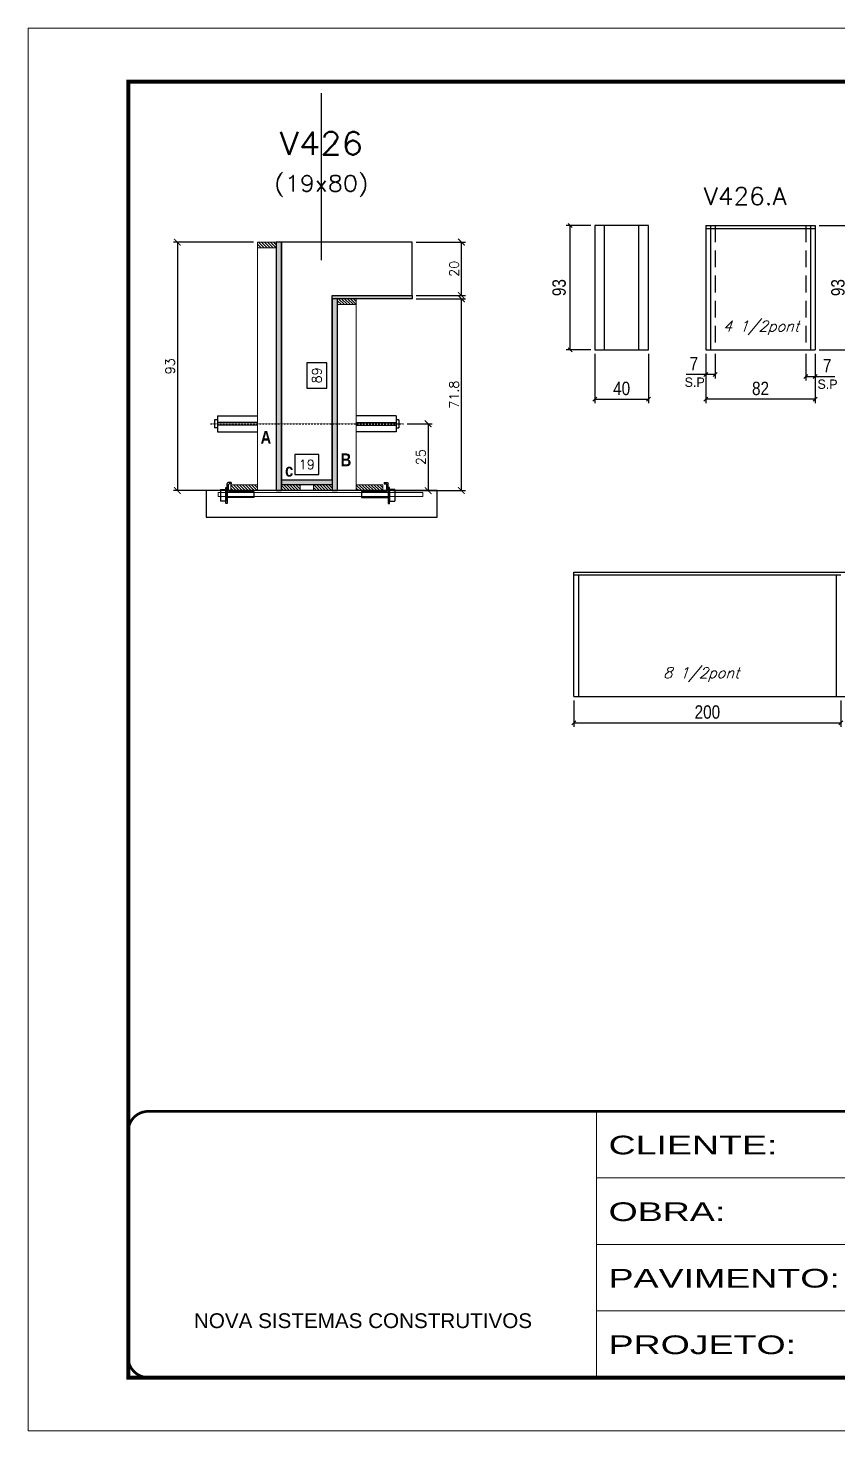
# Model space of a CAD drawing. Extents: x 137137 to 143418, y 10464 to 34486.
# Drawn here: x 140321 to 140927, y 28841 to 29891 of the extents above; entities that cross this region are included whole.
import ezdxf
from ezdxf.enums import TextEntityAlignment as Align

# ---------------------------------------------------------------- set-up
doc = ezdxf.new("R2010")
doc.units = 0
for name, pattern in [('CONTINUO', [0]), ('DASHED', [0.75, 0.5, -0.25]), ('HIDDEN', [0.375, 0.25, -0.125])]:
    doc.linetypes.add(name, pattern=pattern)
for name, color, linetype in [('barrote', 251, 'Continuous'), ('COTA', 241, 'Continuous'), ('Cota Seção (2x)', 4, 'Continuous'), ('detalhes', 4, 'Continuous'), ('Painéis', 200, 'Continuous'), ('presilha', 1, 'Continuous'), ('SARR_2.2x7', 40, 'Continuous'), ('SARR_3.5x7', 81, 'Continuous'), ('TENSOR', 3, 'Continuous'), ('texto', 7, 'Continuous'), ('Texto de Titulo', 7, 'Continuous'), ('Texto Qtd Sarr', 242, 'Continuous')]:
    doc.layers.add(name, color=color, linetype=linetype)
for name, color, linetype, lineweight in [('CONCRETO', 251, 'Continuous', 25), ('Folhas', 255, 'Continuous', 9), ('Hachura', 251, 'Continuous', 9), ('Madeira', 126, 'Continuous', 18), ('SARRAFO DE PRESSAO', 251, 'DASHED', 9), ('SCO-___-LAJ', 2, 'Continuous', 0), ('Texto Seção', 7, 'Continuous', 15)]:
    doc.layers.add(name, color=color, linetype=linetype, lineweight=lineweight)
doc.styles.add('ARIAL', font='arial.ttf')
doc.styles.add('COTA TECNICA', font='techl___.ttf', dxfattribs={"height": 10})
doc.styles.add('REGUA-120', font='ROMANS.shx', dxfattribs={"height": 15})
doc.styles.add('Romans', font='romans.shx')
doc.styles.add('ROMAS860', font='ROMAS860.SHX')
doc.styles.add('TECNICA', font='techb___.ttf', dxfattribs={"height": 10})
doc.styles.add('Tecnologia', font='')
doc.styles.get('Tecnologia').set_extended_font_data('Forgotten Futurist')
doc.dimstyles.new('Cota Seção (2x)', dxfattribs={"dimtxt": 7, "dimasz": 5, "dimexe": 3, "dimexo": 3, "dimgap": 2, "dimtad": 3, "dimdec": 1, "dimlfac": 0.5, "dimzin": 12, "dimdsep": 46, "dimtxsty": 'Romans', "dimblk": 'ARCHTICK', "dimcen": 0, "dimclrd": 4, "dimclre": 4, "dimclrt": 1, "dimadec": 1, "dimazin": 3, "dimtfac": 1, "dimtdec": 1, "dimtmove": 0, "dimatfit": 3, "dimldrblk": 'OBLIQUE', "dimfxl": 1, "dimtolj": 1, "dimtzin": 12, "dimarcsym": 0})
doc.dimstyles.new('Cota Seção interna', dxfattribs={"dimtxt": 7, "dimasz": 6, "dimexe": 0.18, "dimexo": 2, "dimgap": -4, "dimtad": 3, "dimdec": 1, "dimlfac": 0.5, "dimzin": 12, "dimdsep": 46, "dimtxsty": 'Romans', "dimblk": 'ARCHTICK', "dimcen": 0.09, "dimse1": 1, "dimse2": 1, "dimsd1": 1, "dimsd2": 1, "dimclrd": 180, "dimclre": 5, "dimclrt": 1, "dimadec": 0, "dimazin": 3, "dimtfac": 1, "dimtdec": 1, "dimtofl": 0, "dimtmove": 0, "dimatfit": 3, "dimldrblk": 'ARCHTICK', "dimfxl": 1, "dimtolj": 1, "dimtzin": 0, "dimarcsym": 0})
doc.dimstyles.new('PAINEL', dxfattribs={"dimtxt": 10, "dimasz": 3, "dimexe": 3, "dimexo": 3, "dimgap": 3, "dimtad": 1, "dimdec": 1, "dimzin": 12, "dimdsep": 46, "dimtxsty": 'COTA TECNICA', "dimblk1": 'OBLIQUE', "dimblk2": 'OBLIQUE', "dimsah": 1, "dimcen": 0.9, "dimclrd": 4, "dimclre": 4, "dimclrt": 240, "dimadec": 1, "dimazin": 3, "dimtfac": 1, "dimtdec": 1, "dimtmove": 0, "dimatfit": 3, "dimfxl": 1, "dimtolj": 1, "dimtzin": 12, "dimarcsym": 0})

# ---------------------------------------------------------------- blocks, each defined once
blk = doc.blocks.new('9999999999')
at = {"color": 30, "linetype": 'CONTINUO'}
for p, q in [((98564.6, 34230.2), (98564.6, 34429.4)), ((98564.6, 34379.6), (99584, 34379.6)), ((98564.6, 34329.8), (99488, 34329.8)), ((98564.6, 34280), (99488, 34280))]:
    blk.add_line(p, q, dxfattribs=at)
at = {"color": 30, "linetype": 'CONTINUO', "const_width": 2}
blk.add_lwpolyline([(99584, 34230.2), (99584, 34414.4, 0.414214), (99569, 34429.4), (98229, 34429.4, 0.414214), (98214, 34414.4), (98214, 34245.2, 0.414214), (98229, 34230.2), (99584, 34230.2)], format="xyb", dxfattribs=at)
at = {"layer": 'Folhas'}
blk.add_lwpolyline([(98139, 34190.2), (99624, 34190.2), (99624, 35240.2), (98139, 35240.2)], close=True, dxfattribs=at)
at = {"layer": 'Folhas', "color": 30, "const_width": 3}
blk.add_lwpolyline([(98214, 34230.2), (99584, 34230.2), (99584, 35200.2), (98214, 35200.2)], close=True, dxfattribs=at)
at = {"color": 7, "linetype": 'Continuous', "ltscale": 5, "style": 'ARIAL'}
blk.add_text('NOVA SISTEMAS CONSTRUTIVOS', height=11.059, dxfattribs=at).set_placement((98263.2, 34267.2))
at = {"layer": 'Folhas', "color": 7, "style": 'Tecnologia', "width": 1.5}
for s, p in [('CLIENTE:', (98573.7, 34397.2)), ('OBRA:', (98573.7, 34347.3)), ('PAVIMENTO:', (98573.7, 34297.5)), ('PROJETO:', (98573.7, 34247.7))]:
    blk.add_text(s, height=14, dxfattribs=at).set_placement(p)
blk = doc.blocks.new('titulo1')
at = {"layer": 'Defpoints', "color": 252, "linetype": 'HIDDEN', "ltscale": 2}
blk.add_line((0, 0), (0, 125), dxfattribs=at)
at = {"layer": 'Defpoints', "style": 'Romans', "oblique": 15}
blk.add_attdef('FOLHA', text='', height=10, dxfattribs=at).set_placement((0, 15.6), align=Align.MIDDLE_CENTER)
at = {"layer": 'Texto Qtd Sarr', "color": 3, "style": 'Romans', "oblique": 15}
for tag, height, p in [('TITULO', 17, (0, 71.4)), ('SEÇÃO', 12, (0, 41.5))]:
    blk.add_attdef(tag, text='', height=height, dxfattribs=at).set_placement(p, align=Align.MIDDLE_CENTER)
blk = doc.blocks.new('_ArchTick')
at = {"color": 0, "linetype": 'ByBlock', "const_width": 0.15}
blk.add_lwpolyline([(-0.5, -0.5), (0.5, 0.5)], dxfattribs=at)
blk = doc.blocks.new('*D96')
at = {"layer": 'COTA', "color": 4, "lineweight": -2, "transparency": 16777216}
for p, q in [((140611.5, 29688.9), (140648.3, 29688.9)), ((140645.3, 29545.3), (140645.3, 29688.9)), ((140593.9, 29545.3), (140648.3, 29545.3))]:
    blk.add_line(p, q, dxfattribs=at)
at = {"layer": 'Defpoints', "color": 0, "transparency": 16777216}
for p in [(140608.5, 29688.9), (140645.3, 29688.9), (140590.9, 29545.3)]:
    blk.add_point(p, dxfattribs=at)
at = {"layer": 'COTA', "color": 4, "lineweight": -2, "transparency": 16777216, "xscale": 5, "yscale": 5, "zscale": 5}
for p, rotation in [((140645.3, 29688.9), 90), ((140645.3, 29545.3), 270)]:
    blk.add_blockref('_ArchTick', p, dxfattribs=dict(at, rotation=rotation))
at = {"layer": 'COTA', "color": 1, "transparency": 16777216, "insert": (140639.8, 29617.1), "char_height": 7, "attachment_point": 5, "rotation": 90, "style": 'Romans'}
blk.add_mtext('\\A1;71.8', dxfattribs=at)
blk = doc.blocks.new('_Oblique')
at = {"color": 0, "linetype": 'ByBlock', "lineweight": -2}
blk.add_line((-0.5, -0.5), (0.5, 0.5), dxfattribs=at)
blk = doc.blocks.new('*D97')
at = {"layer": 'COTA', "color": 4, "lineweight": -2, "transparency": 16777216}
for p, q in [((140611.5, 29731.3), (140648.3, 29731.3)), ((140645.3, 29691.3), (140645.3, 29731.3)), ((140611.5, 29691.3), (140648.3, 29691.3))]:
    blk.add_line(p, q, dxfattribs=at)
at = {"layer": 'Defpoints', "color": 0, "transparency": 16777216}
for p in [(140608.5, 29731.3), (140645.3, 29731.3), (140608.5, 29691.3)]:
    blk.add_point(p, dxfattribs=at)
at = {"layer": 'COTA', "color": 4, "lineweight": -2, "transparency": 16777216, "xscale": 5, "yscale": 5, "zscale": 5}
for p, rotation in [((140645.3, 29731.3), 90), ((140645.3, 29691.3), 270)]:
    blk.add_blockref('_ArchTick', p, dxfattribs=dict(at, rotation=rotation))
at = {"layer": 'COTA', "color": 1, "transparency": 16777216, "insert": (140639.8, 29711.3), "char_height": 7, "attachment_point": 5, "rotation": 90, "style": 'Romans'}
blk.add_mtext('\\A1;20', dxfattribs=at)
blk = doc.blocks.new('*D98')
at = {"layer": 'Cota Seção (2x)', "color": 180, "lineweight": -2, "transparency": 16777216}
for p, q in [((140544.5, 29641), (140529.5, 29641)), ((140529.5, 29641), (140529.5, 29622)), ((140544.5, 29622), (140544.5, 29641)), ((140529.5, 29622), (140544.5, 29622))]:
    blk.add_line(p, q, dxfattribs=at)
at = {"layer": 'Defpoints', "color": 0, "transparency": 16777216}
for p in [(140548.5, 29731.3), (140548.5, 29731.3), (140548.5, 29553.3)]:
    blk.add_point(p, dxfattribs=at)
at = {"layer": 'Cota Seção (2x)', "color": 1, "transparency": 16777216, "insert": (140537, 29631.5), "char_height": 7, "attachment_point": 5, "rotation": 90, "style": 'Romans'}
blk.add_mtext('\\A1;89', dxfattribs=at)
blk = doc.blocks.new('PRESILHA METÁLICA 1')
at = {"layer": 'presilha'}
for p, q in [((7.5, 10.6), (7.5, 19.9)), ((12, 21), (8.6, 21)), ((9, 11.6), (9, 18.9)), ((12, 19.5), (9.6, 19.5)), ((12, 21), (12, 19.5)), ((0, 13), (6, 13)), ((0, 13), (0, 0)), ((6, 0), (0, 0)), ((6, 15.5), (7.5, 15.5)), ((6, -2.5), (6, 15.5)), ((6, 13), (6, 0)), ((7.5, 15.5), (7.5, -2.5)), ((37.5, 4.1), (7.5, 4.1)), ((37.5, 11), (9.6, 11)), ((37.5, 11), (37.5, 4.1)), ((7.5, -2.5), (6, -2.5))]:
    blk.add_line(p, q, dxfattribs=at)
for centre, radius, start, end in [((8.6, 19.9), 1.14, 90, 180), ((9.6, 18.9), 0.57, 90, 180), ((9.6, 11.6), 0.57, 180, 270)]:
    blk.add_arc(centre, radius, start, end, dxfattribs=at)
blk = doc.blocks.new('*D99')
at = {"layer": 'Cota Seção (2x)', "color": 180, "lineweight": -2, "transparency": 16777216}
for p, q in [((140538.5, 29572.3), (140520.5, 29572.3)), ((140520.5, 29572.3), (140520.5, 29557.3)), ((140538.5, 29557.3), (140538.5, 29572.3)), ((140520.5, 29557.3), (140538.5, 29557.3))]:
    blk.add_line(p, q, dxfattribs=at)
at = {"layer": 'Defpoints', "color": 0, "transparency": 16777216}
for p in [(140548.5, 29553.3), (140510.5, 29545.3), (140548.5, 29545.3)]:
    blk.add_point(p, dxfattribs=at)
at = {"layer": 'Cota Seção (2x)', "color": 1, "transparency": 16777216, "insert": (140529.5, 29564.8), "char_height": 7, "attachment_point": 5, "style": 'Romans'}
blk.add_mtext('\\A1;19', dxfattribs=at)
blk = doc.blocks.new('*D100')
at = {"layer": 'COTA', "color": 4, "lineweight": -2, "transparency": 16777216}
for p, q in [((140489.5, 29731.3), (140429.6, 29731.3)), ((140432.6, 29731.3), (140432.6, 29545.3)), ((140489.5, 29545.3), (140429.6, 29545.3))]:
    blk.add_line(p, q, dxfattribs=at)
at = {"layer": 'Defpoints', "color": 0, "transparency": 16777216}
for p in [(140492.5, 29731.3), (140432.6, 29545.3), (140492.5, 29545.3)]:
    blk.add_point(p, dxfattribs=at)
at = {"layer": 'COTA', "color": 4, "lineweight": -2, "transparency": 16777216, "xscale": 5, "yscale": 5, "zscale": 5}
for p, rotation in [((140432.6, 29731.3), 90), ((140432.6, 29545.3), 270)]:
    blk.add_blockref('_ArchTick', p, dxfattribs=dict(at, rotation=rotation))
at = {"layer": 'COTA', "color": 1, "transparency": 16777216, "insert": (140427.1, 29638.3), "char_height": 7, "attachment_point": 5, "rotation": 90, "style": 'Romans'}
blk.add_mtext('\\A1;93', dxfattribs=at)
blk = doc.blocks.new('*D101')
at = {"layer": 'COTA', "color": 4, "lineweight": -2, "transparency": 16777216}
for p, q in [((140604.8, 29595.3), (140623.4, 29595.3)), ((140620.4, 29595.3), (140620.4, 29545.3)), ((140604.8, 29545.3), (140623.4, 29545.3))]:
    blk.add_line(p, q, dxfattribs=at)
at = {"layer": 'Defpoints', "color": 0, "transparency": 16777216}
for p in [(140601.8, 29595.3), (140601.8, 29545.3), (140620.4, 29545.3)]:
    blk.add_point(p, dxfattribs=at)
at = {"layer": 'COTA', "color": 4, "lineweight": -2, "transparency": 16777216, "xscale": 5, "yscale": 5, "zscale": 5}
for p, rotation in [((140620.4, 29595.3), 90), ((140620.4, 29545.3), 270)]:
    blk.add_blockref('_ArchTick', p, dxfattribs=dict(at, rotation=rotation))
at = {"layer": 'COTA', "color": 1, "transparency": 16777216, "insert": (140614.9, 29570.3), "char_height": 7, "attachment_point": 5, "rotation": 90, "style": 'Romans'}
blk.add_mtext('\\A1;25', dxfattribs=at)
blk = doc.blocks.new('*D989')
at = {"layer": 'COTA', "color": 4, "lineweight": -2, "ltscale": 25, "transparency": 16777216}
for p, q in [((140903.3, 29647.7), (140903.3, 29627.7)), ((140910.3, 29647.7), (140910.3, 29627.7)), ((140903.3, 29630.7), (140910.3, 29630.7)), ((140910.3, 29630.7), (140925, 29630.7))]:
    blk.add_line(p, q, dxfattribs=at)
at = {"layer": 'Defpoints', "color": 0, "ltscale": 25, "transparency": 16777216}
for p in [(140903.3, 29650.7), (140910.3, 29650.7), (140910.3, 29630.7)]:
    blk.add_point(p, dxfattribs=at)
at = {"layer": 'COTA', "color": 4, "lineweight": -2, "ltscale": 25, "transparency": 16777216, "xscale": 3, "yscale": 3, "zscale": 3, "rotation": 180}
blk.add_blockref('_Oblique', (140903.3, 29630.7), dxfattribs=at)
at = {"layer": 'COTA', "color": 4, "lineweight": -2, "ltscale": 25, "transparency": 16777216, "xscale": 3, "yscale": 3, "zscale": 3}
blk.add_blockref('_Oblique', (140910.3, 29630.7), dxfattribs=at)
at = {"layer": 'COTA', "color": 240, "ltscale": 25, "transparency": 16777216, "insert": (140919.2, 29638.8), "char_height": 10, "attachment_point": 5, "style": 'COTA TECNICA'}
blk.add_mtext('\\A1;7', dxfattribs=at)
blk = doc.blocks.new('*D990')
at = {"layer": 'COTA', "color": 4, "lineweight": -2, "ltscale": 25, "transparency": 16777216}
for p, q in [((140828.3, 29647.7), (140828.3, 29629.2)), ((140835.3, 29647.7), (140835.3, 29629.2)), ((140828.3, 29632.2), (140813.6, 29632.2)), ((140835.3, 29632.2), (140828.3, 29632.2))]:
    blk.add_line(p, q, dxfattribs=at)
at = {"layer": 'Defpoints', "color": 0, "ltscale": 25, "transparency": 16777216}
for p in [(140828.3, 29650.7), (140835.3, 29650.7), (140828.3, 29632.2)]:
    blk.add_point(p, dxfattribs=at)
at = {"layer": 'COTA', "color": 4, "lineweight": -2, "ltscale": 25, "transparency": 16777216, "xscale": 3, "yscale": 3, "zscale": 3, "rotation": 180}
blk.add_blockref('_Oblique', (140828.3, 29632.2), dxfattribs=at)
at = {"layer": 'COTA', "color": 4, "lineweight": -2, "ltscale": 25, "transparency": 16777216, "xscale": 3, "yscale": 3, "zscale": 3}
blk.add_blockref('_Oblique', (140835.3, 29632.2), dxfattribs=at)
at = {"layer": 'COTA', "color": 240, "ltscale": 25, "transparency": 16777216, "insert": (140819.4, 29640.3), "char_height": 10, "attachment_point": 5, "style": 'COTA TECNICA'}
blk.add_mtext('\\A1;7', dxfattribs=at)
blk = doc.blocks.new('*D991')
at = {"layer": 'COTA', "color": 4, "lineweight": -2, "ltscale": 25, "transparency": 16777216}
for p, q in [((140828.3, 29647.7), (140828.3, 29610.6)), ((140910.3, 29647.7), (140910.3, 29610.6)), ((140910.3, 29613.6), (140828.3, 29613.6))]:
    blk.add_line(p, q, dxfattribs=at)
at = {"layer": 'Defpoints', "color": 0, "ltscale": 25, "transparency": 16777216}
for p in [(140828.3, 29650.7), (140910.3, 29650.7), (140828.3, 29613.6)]:
    blk.add_point(p, dxfattribs=at)
at = {"layer": 'COTA', "color": 4, "lineweight": -2, "ltscale": 25, "transparency": 16777216, "xscale": 3, "yscale": 3, "zscale": 3, "rotation": 180}
blk.add_blockref('_Oblique', (140828.3, 29613.6), dxfattribs=at)
at = {"layer": 'COTA', "color": 4, "lineweight": -2, "ltscale": 25, "transparency": 16777216, "xscale": 3, "yscale": 3, "zscale": 3}
blk.add_blockref('_Oblique', (140910.3, 29613.6), dxfattribs=at)
at = {"layer": 'COTA', "color": 240, "ltscale": 25, "transparency": 16777216, "insert": (140869.3, 29621.7), "char_height": 10, "attachment_point": 5, "style": 'COTA TECNICA'}
blk.add_mtext('\\A1;82', dxfattribs=at)
blk = doc.blocks.new('*D992')
at = {"layer": 'COTA', "color": 4, "lineweight": -2, "ltscale": 25, "transparency": 16777216}
for p, q in [((140913.3, 29743.7), (140938.5, 29743.7)), ((140935.5, 29650.7), (140935.5, 29743.7)), ((140913.3, 29650.7), (140938.5, 29650.7))]:
    blk.add_line(p, q, dxfattribs=at)
at = {"layer": 'Defpoints', "color": 0, "ltscale": 25, "transparency": 16777216}
for p in [(140910.3, 29743.7), (140935.5, 29743.7), (140910.3, 29650.7)]:
    blk.add_point(p, dxfattribs=at)
at = {"layer": 'COTA', "color": 4, "lineweight": -2, "ltscale": 25, "transparency": 16777216, "xscale": 3, "yscale": 3, "zscale": 3}
for p, rotation in [((140935.5, 29743.7), 90), ((140935.5, 29650.7), 270)]:
    blk.add_blockref('_Oblique', p, dxfattribs=dict(at, rotation=rotation))
at = {"layer": 'COTA', "color": 240, "ltscale": 25, "transparency": 16777216, "insert": (140927.3, 29697.2), "char_height": 10, "attachment_point": 5, "rotation": 90, "style": 'COTA TECNICA'}
blk.add_mtext('\\A1;93', dxfattribs=at)
blk = doc.blocks.new('*D996')
at = {"layer": 'COTA', "color": 4, "lineweight": -2, "ltscale": 25, "transparency": 16777216}
for p, q in [((140729.5, 29388.2), (140729.5, 29368.4)), ((140929.5, 29388.2), (140929.5, 29368.4)), ((140729.5, 29371.4), (140929.5, 29371.4))]:
    blk.add_line(p, q, dxfattribs=at)
at = {"layer": 'Defpoints', "color": 0, "ltscale": 25, "transparency": 16777216}
for p in [(140729.5, 29391.2), (140929.5, 29391.2), (140929.5, 29371.4)]:
    blk.add_point(p, dxfattribs=at)
at = {"layer": 'COTA', "color": 4, "lineweight": -2, "ltscale": 25, "transparency": 16777216, "xscale": 3, "yscale": 3, "zscale": 3, "rotation": 180}
blk.add_blockref('_Oblique', (140729.5, 29371.4), dxfattribs=at)
at = {"layer": 'COTA', "color": 4, "lineweight": -2, "ltscale": 25, "transparency": 16777216, "xscale": 3, "yscale": 3, "zscale": 3}
blk.add_blockref('_Oblique', (140929.5, 29371.4), dxfattribs=at)
at = {"layer": 'COTA', "color": 240, "ltscale": 25, "transparency": 16777216, "insert": (140829.5, 29379.5), "char_height": 10, "attachment_point": 5, "style": 'COTA TECNICA'}
blk.add_mtext('\\A1;200', dxfattribs=at)
blk = doc.blocks.new('*D997')
at = {"layer": 'COTA', "color": 4, "lineweight": -2, "ltscale": 25, "transparency": 16777216}
for p, q in [((140745.3, 29647.7), (140745.3, 29610.6)), ((140785.3, 29647.7), (140785.3, 29610.6)), ((140745.3, 29613.6), (140785.3, 29613.6))]:
    blk.add_line(p, q, dxfattribs=at)
at = {"layer": 'Defpoints', "color": 0, "ltscale": 25, "transparency": 16777216}
for p in [(140745.3, 29650.7), (140785.3, 29650.7), (140785.3, 29613.6)]:
    blk.add_point(p, dxfattribs=at)
at = {"layer": 'COTA', "color": 4, "lineweight": -2, "ltscale": 25, "transparency": 16777216, "xscale": 3, "yscale": 3, "zscale": 3, "rotation": 180}
blk.add_blockref('_Oblique', (140745.3, 29613.6), dxfattribs=at)
at = {"layer": 'COTA', "color": 4, "lineweight": -2, "ltscale": 25, "transparency": 16777216, "xscale": 3, "yscale": 3, "zscale": 3}
blk.add_blockref('_Oblique', (140785.3, 29613.6), dxfattribs=at)
at = {"layer": 'COTA', "color": 240, "ltscale": 25, "transparency": 16777216, "insert": (140765.3, 29621.7), "char_height": 10, "attachment_point": 5, "style": 'COTA TECNICA'}
blk.add_mtext('\\A1;40', dxfattribs=at)
blk = doc.blocks.new('*D998')
at = {"layer": 'COTA', "color": 4, "lineweight": -2, "ltscale": 25, "transparency": 16777216}
for p, q in [((140742.3, 29743.7), (140723.8, 29743.7)), ((140726.8, 29650.7), (140726.8, 29743.7)), ((140742.3, 29650.7), (140723.8, 29650.7))]:
    blk.add_line(p, q, dxfattribs=at)
at = {"layer": 'Defpoints', "color": 0, "ltscale": 25, "transparency": 16777216}
for p in [(140726.8, 29743.7), (140745.3, 29743.7), (140745.3, 29650.7)]:
    blk.add_point(p, dxfattribs=at)
at = {"layer": 'COTA', "color": 4, "lineweight": -2, "ltscale": 25, "transparency": 16777216, "xscale": 3, "yscale": 3, "zscale": 3}
for p, rotation in [((140726.8, 29743.7), 90), ((140726.8, 29650.7), 270)]:
    blk.add_blockref('_Oblique', p, dxfattribs=dict(at, rotation=rotation))
at = {"layer": 'COTA', "color": 240, "ltscale": 25, "transparency": 16777216, "insert": (140718.5, 29697.2), "char_height": 10, "attachment_point": 5, "rotation": 90, "style": 'COTA TECNICA'}
blk.add_mtext('\\A1;93', dxfattribs=at)

msp = doc.modelspace()

# ---------------------------------------------------------------- hatches: boundary and pattern name
at = {"layer": 'Hachura'}
h = msp.add_hatch(dxfattribs=at)
h.set_pattern_fill('ANSI31', color=256, scale=0.5, angle=270, style=0)
h.set_pattern_definition([(315, (163398.3636, 21423.6455), (1.12253202, 1.12253202), [])])
h.paths.add_polyline_path([(140492.54, 29726.89), (140492.54, 29731.29), (140506.54, 29731.29), (140506.54, 29726.89)])
h = msp.add_hatch(color=256, dxfattribs=at)
h.dxf.hatch_style = 1
h.paths.add_polyline_path([(140510.54, 29731.29), (140506.54, 29731.29), (140506.54, 29545.29), (140510.54, 29545.29)])
h = msp.add_hatch(color=256, dxfattribs=at)
h.dxf.hatch_style = 1
h.paths.add_polyline_path([(140548.54, 29688.89), (140548.54, 29691.29), (140608.54, 29691.29), (140608.54, 29688.89)])
h = msp.add_hatch(color=256, dxfattribs=at)
h.dxf.hatch_style = 1
h.paths.add_polyline_path([(140552.54, 29688.89), (140548.54, 29688.89), (140548.54, 29545.29), (140552.54, 29545.29)])
h = msp.add_hatch(dxfattribs=at)
h.set_pattern_fill('ANSI31', color=256, scale=0.5, angle=270, style=0)
h.set_pattern_definition([(315, (163458.3636, 21381.2455), (1.12253202, 1.12253202), [])])
h.paths.add_polyline_path([(140552.54, 29684.49), (140552.54, 29688.89), (140566.54, 29688.89), (140566.54, 29684.49)])
h = msp.add_hatch(dxfattribs=at)
h.set_pattern_fill('ANSI31', color=256, scale=0.5, angle=270, style=0)
h.set_pattern_definition([(315, (163364.3636, 21315.6455), (1.12253202, 1.12253202), [])])
h.paths.add_polyline_path([(140492.54, 29545.29), (140492.54, 29549.69), (140472.54, 29549.69), (140472.54, 29545.29)])
h = msp.add_hatch(color=256, dxfattribs=at)
h.dxf.hatch_style = 1
h.paths.add_polyline_path([(140510.55, 29549.69), (140510.55, 29553.29), (140548.54, 29553.29), (140548.54, 29549.69)])
h = msp.add_hatch(dxfattribs=at)
h.set_pattern_fill('ANSI31', color=256, scale=0.5, angle=270, style=0)
h.set_pattern_definition([(315, (163467.1657, 21315.6455), (1.12253202, 1.12253202), [])])
h.paths.add_polyline_path([(140510.55, 29545.29), (140510.55, 29549.69), (140524.55, 29549.69), (140524.55, 29545.29)])
h = msp.add_hatch(dxfattribs=at)
h.set_pattern_fill('ANSI31', color=256, scale=0.5, angle=270, style=0)
h.set_pattern_definition([(315, (163467.1636, 21315.6455), (1.12253202, 1.12253202), [])])
h.paths.add_polyline_path([(140548.54, 29545.29), (140548.54, 29549.69), (140534.54, 29549.69), (140534.54, 29545.29)])
h = msp.add_hatch(dxfattribs=at)
h.set_pattern_fill('ANSI31', color=256, scale=0.5, angle=270, style=0)
h.set_pattern_definition([(315, (163458.3636, 21315.6455), (1.12253202, 1.12253202), [])])
h.paths.add_polyline_path([(140586.54, 29545.29), (140586.54, 29549.69), (140566.54, 29549.69), (140566.54, 29545.29)])

# ---------------------------------------------------------------- linework, layer by layer
at = {"ltscale": 3}
for p, q in [((140462.54, 29601.26), (140462.54, 29589.26)), ((140462.54, 29601.26), (140492.54, 29601.26)), ((140596.54, 29601.26), (140566.54, 29601.26)), ((140596.54, 29601.26), (140596.54, 29589.26)), ((140460.54, 29598.26), (140460.54, 29592.26)), ((140462.54, 29598.26), (140460.54, 29598.26)), ((140462.54, 29592.26), (140460.54, 29592.26)), ((140492.54, 29596.26), (140462.54, 29596.26)), ((140492.54, 29594.26), (140462.54, 29594.26)), ((140462.54, 29589.26), (140492.54, 29589.26)), ((140566.54, 29596.26), (140596.54, 29596.26)), ((140566.54, 29594.26), (140596.54, 29594.26)), ((140596.54, 29589.26), (140566.54, 29589.26)), ((140598.54, 29598.26), (140596.54, 29598.26)), ((140596.54, 29592.26), (140598.54, 29592.26)), ((140598.54, 29598.26), (140598.54, 29592.26))]:
    msp.add_line(p, q, dxfattribs=at)
at = {"layer": 'barrote'}
msp.add_lwpolyline([(140454.18, 29525.29), (140627.15, 29525.29), (140627.15, 29545.29), (140454.18, 29545.29)], close=True, dxfattribs=at)
at = {"layer": 'CONCRETO'}
msp.add_lwpolyline([(140548.54, 29691.29), (140608.54, 29691.29), (140608.54, 29731.29), (140548.54, 29731.29), (140548.54, 29731.29), (140510.54, 29731.29), (140510.54, 29549.69), (140510.55, 29549.69), (140510.55, 29553.29), (140548.54, 29553.29)], close=True, dxfattribs=at)
at = {"layer": 'Madeira'}
for points in [[(140492.54, 29726.89), (140492.54, 29731.29), (140506.54, 29731.29), (140506.54, 29726.89)], [(140492.54, 29731.29), (140506.54, 29731.29), (140506.54, 29545.29), (140492.54, 29545.29)], [(140552.54, 29684.49), (140552.54, 29688.89), (140566.54, 29688.89), (140566.54, 29684.49)], [(140552.54, 29688.89), (140566.54, 29688.89), (140566.54, 29545.29), (140552.54, 29545.29)], [(140492.54, 29545.29), (140492.54, 29549.69), (140472.54, 29549.69), (140472.54, 29545.29)], [(140510.55, 29545.29), (140510.55, 29549.69), (140524.55, 29549.69), (140524.55, 29545.29)], [(140548.54, 29545.29), (140548.54, 29549.69), (140534.54, 29549.69), (140534.54, 29545.29)], [(140586.54, 29545.29), (140586.54, 29549.69), (140566.54, 29549.69), (140566.54, 29545.29)]]:
    msp.add_lwpolyline(points, close=True, dxfattribs=at)
at = {"layer": 'Painéis', "ltscale": 25}
for p, q in [((140785.29, 29743.66), (140745.29, 29743.66)), ((140745.29, 29743.66), (140745.29, 29650.66)), ((140785.29, 29650.66), (140785.29, 29743.66)), ((140828.31, 29743.66), (140910.31, 29743.66)), ((140828.31, 29743.66), (140828.31, 29650.66)), ((140910.31, 29743.66), (140910.31, 29650.66)), ((140745.29, 29650.66), (140785.29, 29650.66)), ((140828.31, 29650.66), (140910.31, 29650.66)), ((140729.54, 29391.16), (140729.54, 29484.16))]:
    msp.add_line(p, q, dxfattribs=at)
at = {"layer": 'Painéis'}
for p, q in [((140729.54, 29484.16), (141197.04, 29484.16)), ((140729.54, 29391.16), (141197.04, 29391.16))]:
    msp.add_line(p, q, dxfattribs=at)
for points in [[(140510.54, 29731.29), (140506.54, 29731.29), (140506.54, 29545.29), (140510.54, 29545.29)], [(140548.54, 29688.89), (140548.54, 29691.29), (140608.54, 29691.29), (140608.54, 29688.89)], [(140552.54, 29688.89), (140548.54, 29688.89), (140548.54, 29545.29), (140552.54, 29545.29)], [(140510.55, 29549.69), (140510.55, 29553.29), (140548.54, 29553.29), (140548.54, 29549.69)]]:
    msp.add_lwpolyline(points, close=True, dxfattribs=at)
at = {"layer": 'SARR_2.2x7', "linetype": 'Continuous'}
for p, q in [((140752.29, 29743.66), (140752.29, 29650.66)), ((140778.29, 29650.66), (140778.29, 29743.66)), ((140828.31, 29741.46), (140910.31, 29741.46)), ((140929.54, 29481.96), (140729.54, 29481.96))]:
    msp.add_line(p, q, dxfattribs=at)
at = {"layer": 'SARR_2.2x7', "linetype": 'HIDDEN', "ltscale": 50}
for p, q in [((140835.31, 29743.66), (140835.31, 29650.66)), ((140903.31, 29743.66), (140903.31, 29650.66))]:
    msp.add_line(p, q, dxfattribs=at)
at = {"layer": 'SARR_3.5x7'}
for p, q in [((140831.81, 29743.66), (140831.81, 29650.66)), ((140906.81, 29743.66), (140906.81, 29650.66)), ((140733.04, 29481.96), (140733.04, 29391.16)), ((140926.04, 29481.96), (140926.04, 29391.16))]:
    msp.add_line(p, q, dxfattribs=at)
at = {"layer": 'SCO-___-LAJ', "color": 1}
msp.add_lwpolyline([(140463.18, 29543.96), (140616.49, 29543.96), (140616.49, 29540.76), (140463.18, 29540.76)], close=True, dxfattribs=at)
at = {"layer": 'TENSOR', "linetype": 'HIDDEN', "ltscale": 0.5}
msp.add_line((140457.54, 29595.26), (140601.85, 29595.26), dxfattribs=at)

# ---------------------------------------------------------------- block references
at = {"layer": 'presilha', "yscale": 0.6666666666666666, "zscale": 0.6666666666666666, "rotation": 359.9999999998245}
for p, xscale in [((140464.97, 29537.32), 0.6666666666666666), ((140595.41, 29537.32), -0.6666666666666666)]:
    msp.add_blockref('PRESILHA METÁLICA 1', p, dxfattribs=dict(at, xscale=xscale))
at = {"layer": 'SARRAFO DE PRESSAO', "color": 6, "linetype": 'ByBlock'}
msp.add_blockref('9999999999', (42181.81, -5348.73), dxfattribs=at)
at = {"layer": 'Texto Seção'}
ref = msp.add_blockref('titulo1', (140540.42, 29717.71), dxfattribs=at)
ref.add_attrib('TITULO', 'V426', dxfattribs={"layer": 'Texto de Titulo', "color": 7, "height": 17, "style": 'Romans', "width": 1.1}).set_placement((140540.42, 29805.21), align=Align.MIDDLE_CENTER)
ref.add_attrib('SEÇÃO', '(19x80)', dxfattribs={"layer": 'Texto de Titulo', "color": 7, "height": 12, "style": 'Romans', "width": 1.1}).set_placement((140540.42, 29775.21), align=Align.MIDDLE_CENTER)

# ---------------------------------------------------------------- texts
at = {"layer": 'detalhes', "style": 'TECNICA'}
for s, p in [('A', (140494.94, 29580.32)), ('B', (140554.9, 29563.48)), ('c', (140513.26, 29555.78))]:
    msp.add_text(s, height=9.6, rotation=360, dxfattribs=at).set_placement(p)
at = {"layer": 'texto', "color": 2, "char_height": 8, "attachment_point": 5, "style": 'Romans'}
for s, insert in [('{\\Q19;\\C256;4 1/2pont}', (140869.65, 29667.11)), ('{\\Q19;\\C256;8 1/2pont}', (140824.9, 29407.61))]:
    msp.add_mtext(s, dxfattribs=dict(at, insert=insert))
at = {"layer": 'texto', "color": 4, "char_height": 7, "attachment_point": 5, "style": 'ROMAS860'}
for insert in [(140820, 29626.39), (140919.47, 29624.89)]:
    msp.add_mtext('S.P', dxfattribs=dict(at, insert=insert))
at = {"layer": 'Texto Seção', "style": 'REGUA-120', "width": 1.05}
msp.add_text('V426.A', height=13, dxfattribs=at).set_placement((140826.83, 29759.15))

# ---------------------------------------------------------------- dimensions: what is measured, and where the dimension line sits
at = {"layer": 'COTA', "ltscale": 25}
for base, p1, p2, picture, middle in [((140726.78, 29743.66), (140745.29, 29650.66), (140745.29, 29743.66), '*D998', (140718.53, 29697.16)), ((140935.54, 29743.66), (140910.31, 29650.66), (140910.31, 29743.66), '*D992', (140927.29, 29697.16))]:
    dim = msp.add_linear_dim(base=base, p1=p1, p2=p2, angle=90, dimstyle='PAINEL', dxfattribs=at)
    dim.commit()
    dim.dimension.update_dxf_attribs({"geometry": picture, "text_midpoint": middle})
at = {"layer": 'COTA'}
for base, p1, p2, picture, middle in [((140432.57, 29545.29), (140492.54, 29731.29), (140492.54, 29545.29), '*D100', (140427.07, 29638.29)), ((140645.26, 29731.29), (140608.54, 29691.29), (140608.54, 29731.29), '*D97', (140639.76, 29711.29)), ((140645.26, 29688.89), (140590.94, 29545.29), (140608.54, 29688.89), '*D96', (140639.76, 29617.09)), ((140620.4, 29545.29), (140601.85, 29595.26), (140601.85, 29545.29), '*D101', (140614.9, 29570.27))]:
    dim = msp.add_linear_dim(base=base, p1=p1, p2=p2, angle=90, dimstyle='Cota Seção (2x)', dxfattribs=at)
    dim.commit()
    dim.dimension.update_dxf_attribs({"geometry": picture, "text_midpoint": middle})
at = {"layer": 'COTA', "ltscale": 25}
for base, p1, p2, picture, middle in [((140785.29, 29613.56), (140745.29, 29650.66), (140785.29, 29650.66), '*D997', (140765.29, 29621.67)), ((140828.31, 29632.2), (140835.31, 29650.66), (140828.31, 29650.66), '*D990', (140819.45, 29640.27)), ((140828.31, 29613.56), (140910.31, 29650.66), (140828.31, 29650.66), '*D991', (140869.31, 29621.66)), ((140910.31, 29630.7), (140903.31, 29650.66), (140910.31, 29650.66), '*D989', (140919.18, 29638.77)), ((140929.54, 29371.36), (140729.54, 29391.16), (140929.54, 29391.16), '*D996', (140829.54, 29379.47))]:
    dim = msp.add_linear_dim(base=base, p1=p1, p2=p2, dimstyle='PAINEL', dxfattribs=at)
    dim.commit()
    dim.dimension.update_dxf_attribs({"geometry": picture, "text_midpoint": middle})
at = {"layer": 'Cota Seção (2x)'}
dim = msp.add_linear_dim(base=(140548.54, 29731.29), p1=(140548.54, 29553.29), p2=(140548.54, 29731.29), angle=90, dimstyle='Cota Seção interna', dxfattribs=at)
dim.commit()
dim.dimension.update_dxf_attribs({"geometry": '*D98', "text_midpoint": (140548.54, 29631.49), "dimtype": 160})
dim = msp.add_linear_dim(base=(140548.54, 29553.29), p1=(140510.55, 29545.29), p2=(140548.54, 29545.29), dimstyle='Cota Seção interna', dxfattribs=at)
dim.commit()
dim.dimension.update_dxf_attribs({"geometry": '*D99', "text_midpoint": (140529.54, 29553.29), "dimtype": 160})

doc.saveas('drawing.dxf')
